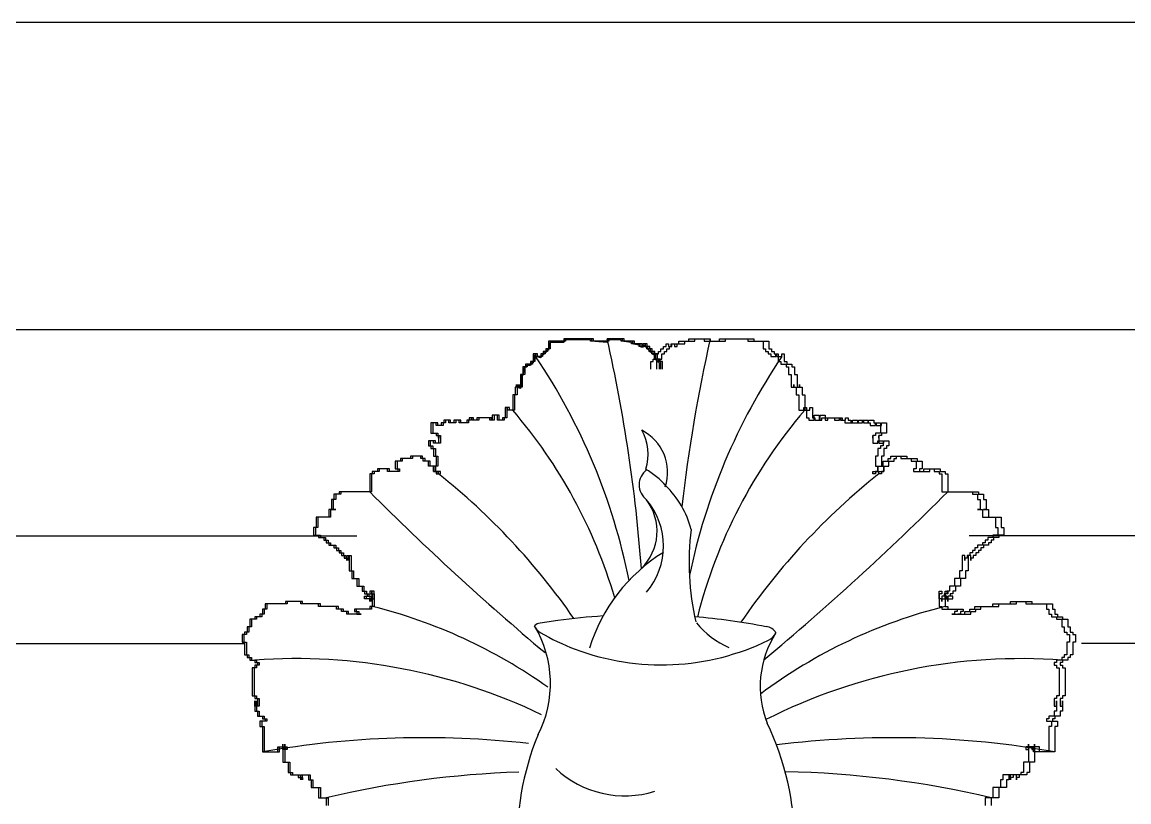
# Model space of a CAD drawing. Header units: millimetres. Extents: x -1550 to 1550, y 0 to 6000.
# Drawn here: x -906.5 to -547.4, y 5747.2 to 6000.2 of the extents above; entities that cross this region are included whole.
import ezdxf

# ---------------------------------------------------------------- set-up
doc = ezdxf.new("R2010")
doc.units = ezdxf.units.MM
doc.layers.add('L-07细线', color=8, linetype='Continuous')

msp = doc.modelspace()

# ---------------------------------------------------------------- wipeouts: each hides what was drawn before it
at = {"color": 250, "lineweight": -3}
msp.add_wipeout([(-1549.91, 0.24), (-1549.91, 565.12), (-1493.48, 565.13), (-1493.47, 615.39), (-1485.1, 615.39), (-1462.91, 615.39), (-1421.47, 636.15), (-1385.72, 673.92), (-1368.47, 735.39), (-1348.48, 735.39), (-1348.47, 1041), (-1383.27, 1041), (-1402.99, 1103.7), (-1422.48, 1125), (-1460.08, 1147.74), (-1486.12, 1174.92), (-1501.71, 1200.49), (-1516.24, 1250), (-1549.91, 1250), (-1549.91, 1300), (-1173.48, 1300), (-1194.21, 1310.64), (-1212.19, 1326.92), (-1225.31, 1347.5), (-1232.45, 1370.55), (-1233.74, 1385.78), (-1233.43, 1393.25), (-1228.5, 1416.24), (-1217.38, 1437.9), (-1201.79, 1455.11), (-1181.71, 1468.13), (-1159.06, 1475.46), (-1167.73, 1479.02), (-1171.5, 1487.96), (-1167.63, 1497.01), (-1159.06, 1500.46), (-1151.38, 1503.14), (-1145, 1510.16), (-1143.07, 1518.25), (-1145.06, 1526.47), (-1150.27, 1532.61), (-1167.56, 1539.89), (-1170.98, 1548.47), (-1167.63, 1556.99), (-1158.48, 1560.97), (-1162.48, 1564.04), (-1169.88, 1571.52), (-1176.6, 1581.78), (-1181.03, 1593.43), (-1182.35, 1615.33), (-1173.13, 1639.61), (-1162.38, 1651.54), (-1145.01, 1661.48), (-1135.68, 1664.01), (-1126.75, 1670.28), (-1126.75, 1670.28), (-1118.28, 1688.7), (-1118.28, 1701.97), (-1100, 1701.97), (-1100, 4899.77), (-1108.58, 4899.77), (-1115.54, 4904.26), (-1117.72, 4912.45), (-1133.6, 4916.82), (-1145.93, 4926.98), (-1150.07, 4935.78), (-1149.67, 4945.57), (-1145.07, 4953.71), (-1136.69, 4959.2), (-1128.62, 4959.69), (-1128.69, 4960.27), (-1134.87, 4961.38), (-1139.9, 4968.52), (-1146.65, 4996.45), (-1145.55, 5013.37), (-1143.24, 5022.78), (-1143.91, 5029), (-1141.32, 5050.81), (-1133.37, 5058.6), (-1133.37, 5141.98), (-1133.37, 5143.03), (-1136.16, 5142.64), (-1138.98, 5144.9), (-1144.53, 5157.28), (-1145.57, 5170.81), (-1145.04, 5188.25), (-1142.27, 5200.02), (-1132.56, 5210.7), (-1132.5, 5411.18), (-1157.93, 5391.91), (-1198.13, 5374.86), (-1214.73, 5371.44), (-1251.37, 5370.4), (-1281.91, 5383.41), (-1324.81, 5414.81), (-1351.85, 5447.97), (-1375.9, 5503.3), (-1380.54, 5528.54), (-1381.31, 5562.97), (-1373.53, 5605.08), (-1361.35, 5635.32), (-1330.2, 5679.61), (-1353.91, 5689.16), (-1363.17, 5707.29), (-1365.19, 5725.17), (-1360.49, 5744.33), (-1349.44, 5763.73), (-1326.29, 5780.09), (-1326.66, 5786.78), (-1331.74, 5790.27), (-1330.76, 5790.04), (-1330.68, 5790.3), (-1320.55, 5787.34), (-1315.53, 5782.65), (-1311.85, 5771.47), (-1314.84, 5761.12), (-1320.46, 5751.91), (-1325.46, 5744.81), (-1326.04, 5737.58), (-1320.85, 5729.84), (-1315.47, 5727.53), (-1305.06, 5725.27), (-1292.93, 5726.54), (-1275.86, 5731.25), (-1257.36, 5740.97), (-1242.22, 5749.9), (-1230.06, 5753.39), (-1237.72, 5766.82), (-1237.72, 5766.82), (-1250.42, 5778.2), (-1242.41, 5788.37), (-1234.4, 5798.53), (-1214.07, 5798.53), (-1214.07, 5833.49), (-1237.68, 5833.49), (-1237.7, 5847.04), (-1251.58, 5873.3), (-1285.65, 5900.19), (-1285.65, 6000.24), (-699.87, 6000.24), (-700.12, 6000.24), (-114.23, 6000.24), (-114.23, 5900.19), (-148.41, 5873.3), (-162.29, 5847.04), (-162.31, 5833.49), (-185.92, 5833.49), (-185.92, 5798.53), (-165.59, 5798.53), (-157.58, 5788.37), (-149.58, 5778.2), (-162.28, 5766.82), (-162.28, 5766.82), (-169.93, 5753.39), (-157.77, 5749.9), (-142.63, 5740.97), (-124.13, 5731.25), (-107.06, 5726.54), (-94.94, 5725.27), (-84.53, 5727.53), (-79.14, 5729.84), (-73.95, 5737.58), (-74.53, 5744.81), (-79.53, 5751.91), (-85.15, 5761.12), (-88.14, 5771.47), (-84.46, 5782.65), (-79.45, 5787.34), (-69.31, 5790.3), (-69.23, 5790.04), (-68.26, 5790.27), (-73.33, 5786.78), (-73.7, 5780.09), (-50.55, 5763.73), (-39.51, 5744.33), (-34.8, 5725.17), (-36.83, 5707.29), (-46.09, 5689.16), (-69.8, 5679.61), (-38.64, 5635.32), (-26.47, 5605.08), (-18.69, 5562.97), (-19.45, 5528.54), (-24.09, 5503.3), (-48.15, 5447.97), (-75.18, 5414.81), (-118.08, 5383.41), (-148.62, 5370.4), (-185.27, 5371.44), (-201.86, 5374.86), (-242.06, 5391.91), (-267.5, 5411.18), (-267.44, 5210.7), (-257.73, 5200.02), (-254.96, 5188.25), (-254.42, 5170.81), (-255.47, 5157.28), (-261.01, 5144.9), (-263.83, 5142.64), (-266.62, 5143.03), (-266.62, 5141.98), (-266.62, 5058.6), (-258.67, 5050.81), (-256.08, 5029), (-256.75, 5022.78), (-254.44, 5013.37), (-253.34, 4996.45), (-260.1, 4968.52), (-265.12, 4961.38), (-271.3, 4960.27), (-271.37, 4959.69), (-263.31, 4959.2), (-254.92, 4953.71), (-250.33, 4945.57), (-249.92, 4935.78), (-254.07, 4926.98), (-266.39, 4916.82), (-282.28, 4912.45), (-284.45, 4904.26), (-291.41, 4899.77), (-300, 4899.77), (-300, 1701.97), (-275.71, 1701.97), (-275.71, 1688.7), (-267.24, 1670.28), (-267.24, 1670.28), (-258.31, 1664.01), (-248.98, 1661.48), (-231.62, 1651.54), (-220.87, 1639.61), (-211.65, 1615.33), (-212.97, 1593.43), (-217.39, 1581.78), (-224.11, 1571.52), (-231.52, 1564.04), (-235.51, 1560.97), (-226.36, 1556.99), (-223.01, 1548.47), (-226.43, 1539.89), (-243.72, 1532.61), (-248.93, 1526.47), (-250.93, 1518.25), (-248.99, 1510.16), (-242.61, 1503.14), (-234.93, 1500.46), (-226.36, 1497.01), (-222.49, 1487.96), (-226.26, 1479.02), (-234.93, 1475.46), (-212.28, 1468.13), (-192.2, 1455.11), (-176.61, 1437.9), (-165.49, 1416.24), (-160.56, 1393.25), (-160.26, 1385.78), (-161.54, 1370.55), (-168.68, 1347.5), (-181.8, 1326.92), (-199.78, 1310.64), (-220.51, 1300), (0, 1300), (220.52, 1300), (199.79, 1310.64), (181.81, 1326.92), (168.69, 1347.5), (161.55, 1370.55), (160.26, 1385.78), (160.57, 1393.25), (165.5, 1416.24), (176.62, 1437.9), (192.21, 1455.11), (212.29, 1468.13), (234.94, 1475.46), (226.27, 1479.02), (222.5, 1487.96), (226.37, 1497.01), (234.94, 1500.46), (242.62, 1503.14), (249, 1510.16), (250.93, 1518.25), (248.94, 1526.47), (243.73, 1532.61), (226.44, 1539.89), (223.02, 1548.47), (226.37, 1556.99), (235.52, 1560.97), (231.52, 1564.04), (224.12, 1571.52), (217.4, 1581.78), (212.97, 1593.43), (211.65, 1615.33), (220.87, 1639.61), (231.62, 1651.54), (248.99, 1661.48), (258.32, 1664.01), (267.25, 1670.28), (267.25, 1670.28), (275.72, 1688.7), (275.72, 1701.97), (300, 1701.97), (300, 4899.77), (291.42, 4899.77), (284.46, 4904.26), (282.28, 4912.45), (266.4, 4916.82), (254.07, 4926.98), (249.93, 4935.78), (250.33, 4945.57), (254.93, 4953.71), (263.31, 4959.2), (271.38, 4959.69), (271.31, 4960.27), (265.13, 4961.38), (260.1, 4968.52), (253.35, 4996.45), (254.45, 5013.37), (256.76, 5022.78), (256.09, 5029), (258.68, 5050.81), (266.63, 5058.6), (266.63, 5141.98), (266.63, 5143.03), (263.84, 5142.64), (261.02, 5144.9), (255.47, 5157.28), (254.43, 5170.81), (254.96, 5188.25), (257.73, 5200.02), (267.44, 5210.7), (267.5, 5411.18), (242.07, 5391.91), (201.87, 5374.86), (185.27, 5371.44), (148.63, 5370.4), (118.09, 5383.41), (75.19, 5414.81), (48.15, 5447.97), (24.1, 5503.3), (19.46, 5528.54), (18.69, 5562.97), (26.47, 5605.08), (38.65, 5635.32), (69.8, 5679.61), (46.09, 5689.16), (36.83, 5707.29), (34.81, 5725.17), (39.51, 5744.33), (50.56, 5763.73), (73.71, 5780.09), (73.34, 5786.78), (68.26, 5790.27), (69.24, 5790.04), (69.32, 5790.3), (79.45, 5787.34), (84.47, 5782.65), (88.15, 5771.47), (85.16, 5761.12), (79.54, 5751.91), (74.54, 5744.81), (73.96, 5737.58), (79.15, 5729.84), (84.53, 5727.53), (94.94, 5725.27), (107.07, 5726.54), (124.14, 5731.25), (142.64, 5740.97), (157.78, 5749.9), (169.94, 5753.39), (162.28, 5766.82), (162.28, 5766.82), (149.58, 5778.2), (157.59, 5788.37), (165.6, 5798.53), (185.93, 5798.53), (185.93, 5833.49), (162.32, 5833.49), (162.3, 5847.04), (148.42, 5873.3), (114.35, 5900.19), (114.35, 6000.24), (700.13, 6000.24), (699.88, 6000.24), (1285.77, 6000.24), (1285.77, 5900.19), (1251.59, 5873.3), (1237.71, 5847.04), (1237.69, 5833.49), (1214.08, 5833.49), (1214.08, 5798.53), (1234.41, 5798.53), (1242.42, 5788.37), (1250.42, 5778.2), (1237.72, 5766.82), (1237.72, 5766.82), (1230.07, 5753.39), (1242.23, 5749.9), (1257.37, 5740.97), (1275.87, 5731.25), (1292.94, 5726.54), (1305.06, 5725.27), (1315.47, 5727.53), (1320.86, 5729.84), (1326.05, 5737.58), (1325.47, 5744.81), (1320.47, 5751.91), (1314.85, 5761.12), (1311.86, 5771.47), (1315.54, 5782.65), (1320.55, 5787.34), (1330.69, 5790.3), (1330.77, 5790.04), (1331.74, 5790.27), (1326.67, 5786.78), (1326.3, 5780.09), (1349.45, 5763.73), (1360.49, 5744.33), (1365.2, 5725.17), (1363.17, 5707.29), (1353.91, 5689.16), (1330.2, 5679.61), (1361.36, 5635.32), (1373.53, 5605.08), (1381.31, 5562.97), (1380.55, 5528.54), (1375.91, 5503.3), (1351.85, 5447.97), (1324.82, 5414.81), (1281.92, 5383.41), (1251.38, 5370.4), (1214.73, 5371.44), (1198.14, 5374.86), (1157.94, 5391.91), (1132.5, 5411.18), (1132.56, 5210.7), (1142.27, 5200.02), (1145.04, 5188.25), (1145.58, 5170.81), (1144.53, 5157.28), (1138.99, 5144.9), (1136.17, 5142.64), (1133.38, 5143.03), (1133.38, 5141.98), (1133.38, 5058.6), (1141.33, 5050.81), (1143.92, 5029), (1143.25, 5022.78), (1145.56, 5013.37), (1146.66, 4996.45), (1139.9, 4968.52), (1134.88, 4961.38), (1128.7, 4960.27), (1128.63, 4959.69), (1136.69, 4959.2), (1145.08, 4953.71), (1149.67, 4945.57), (1150.08, 4935.78), (1145.93, 4926.98), (1133.61, 4916.82), (1117.72, 4912.45), (1115.55, 4904.26), (1108.59, 4899.77), (1100, 4899.77), (1100, 1701.97), (1118.29, 1701.97), (1118.29, 1688.7), (1126.76, 1670.28), (1126.76, 1670.28), (1135.69, 1664.01), (1145.02, 1661.48), (1162.38, 1651.54), (1173.13, 1639.61), (1182.35, 1615.33), (1181.03, 1593.43), (1176.61, 1581.78), (1169.89, 1571.52), (1162.48, 1564.04), (1158.49, 1560.97), (1167.64, 1556.99), (1170.99, 1548.47), (1167.57, 1539.89), (1150.28, 1532.61), (1145.07, 1526.47), (1143.07, 1518.25), (1145.01, 1510.16), (1151.39, 1503.14), (1159.07, 1500.46), (1167.64, 1497.01), (1171.51, 1487.96), (1167.74, 1479.02), (1159.07, 1475.46), (1181.72, 1468.13), (1201.8, 1455.11), (1217.39, 1437.9), (1228.51, 1416.24), (1233.44, 1393.25), (1233.74, 1385.78), (1232.46, 1370.55), (1225.32, 1347.5), (1212.2, 1326.92), (1194.22, 1310.64), (1173.49, 1300), (1549.91, 1300), (1549.91, 1250), (1516.24, 1250), (1501.71, 1200.49), (1486.12, 1174.92), (1460.08, 1147.74), (1422.49, 1125), (1402.99, 1103.7), (1383.28, 1041), (1348.48, 1041), (1348.48, 735.39), (1368.48, 735.39), (1385.73, 673.92), (1421.47, 636.15), (1462.91, 615.39), (1485.11, 615.39), (1493.48, 615.39), (1493.49, 565.13), (1549.91, 565.12), (1550.09, 0.24)], dxfattribs=at)

# ---------------------------------------------------------------- next in the draw order: linework, layer by layer
msp.add_lwpolyline([(-1253.53, 5740.97, 0.278816), (-1231.65, 5778.2), (-1231.65, 5798.53), (-1211.32, 5798.53), (-1211.32, 5833.53), (-1231.65, 5833.5, 0.256033), (-1285.65, 5900.19), (-1285.65, 6000.24), (-114.23, 6000.24), (-114.23, 5900.19, 0.252271), (-165.41, 5833.5), (-185.74, 5833.53), (-185.74, 5798.53), (-165.41, 5798.53), (-149.39, 5778.2, 0.170797), (-170.3, 5751.88, 0.170797)], format="xyb")
at = {"layer": 'L-07细线'}
for p, q in [((-1284.89, 5900.48), (-113.46, 5900.48)), ((-1211.32, 5833.5), (-797.87, 5833.5)), ((-185.74, 5833.53), (-599.19, 5833.5)), ((-1231.65, 5798.53), (-834.32, 5798.53)), ((-185.74, 5798.53), (-562.74, 5798.53))]:
    msp.add_line(p, q, dxfattribs=at)
for points in [[(-699.28, 5887.56), (-699.28, 5890.04), (-700.11, 5890.04), (-700.11, 5890.87), (-700.93, 5890.87), (-700.93, 5892.53), (-701.76, 5892.53), (-701.76, 5893.35), (-702.59, 5893.35), (-702.59, 5894.18), (-703.42, 5894.18), (-703.42, 5895.01), (-704.25, 5895.01), (-704.25, 5895.84), (-705.08, 5895.84), (-705.08, 5895.01), (-705.91, 5895.01), (-705.91, 5895.84), (-708.39, 5895.84), (-708.39, 5896.67), (-711.71, 5896.67), (-711.71, 5897.49), (-716.68, 5897.49), (-716.68, 5896.67), (-721.65, 5896.67), (-721.65, 5897.49), (-730.76, 5897.49), (-730.76, 5896.67), (-735.73, 5896.67), (-735.73, 5894.18), (-736.56, 5894.18), (-736.56, 5893.35), (-737.39, 5893.35), (-737.39, 5892.53), (-738.22, 5892.53), (-738.22, 5891.7), (-739.87, 5891.7), (-739.87, 5892.53), (-740.7, 5892.53), (-740.7, 5890.04), (-741.53, 5890.04), (-741.53, 5889.21), (-743.19, 5889.21), (-743.19, 5888.39), (-744.02, 5888.39), (-744.02, 5885.9), (-744.84, 5885.9), (-744.84, 5881.76), (-745.67, 5881.76), (-745.67, 5882.59), (-745.67, 5881.76), (-746.5, 5881.76), (-746.5, 5879.28), (-747.33, 5879.28), (-747.33, 5874.31), (-748.99, 5874.31), (-748.99, 5875.14), (-749.82, 5875.14), (-749.82, 5871.83), (-750.64, 5871.83), (-750.64, 5871), (-752.3, 5871), (-752.3, 5872.66), (-753.96, 5872.66), (-753.96, 5871), (-754.79, 5871), (-754.79, 5871.83), (-758.93, 5871.83), (-758.93, 5871), (-760.59, 5871), (-760.59, 5871.83), (-761.41, 5871.83), (-761.41, 5871), (-762.24, 5871), (-762.24, 5870.17), (-764.73, 5870.17), (-764.73, 5871), (-766.39, 5871), (-766.39, 5870.17), (-768.04, 5870.17), (-768.04, 5871), (-769.7, 5871), (-769.7, 5870.17), (-770.53, 5870.17), (-770.53, 5869.34), (-772.19, 5869.34), (-772.19, 5870.17), (-773.84, 5870.17), (-773.84, 5866.86), (-772.19, 5866.86), (-772.19, 5866.03), (-771.36, 5866.03), (-771.36, 5865.2), (-771.36, 5866.03), (-771.36, 5863.55), (-773.01, 5863.55), (-773.01, 5864.38), (-774.67, 5864.38), (-774.67, 5862.72), (-773.84, 5862.72), (-773.84, 5861.89), (-773.01, 5861.89), (-773.01, 5859.41), (-772.19, 5859.41), (-772.19, 5856.1), (-773.01, 5856.1), (-773.01, 5854.44), (-772.19, 5854.44), (-772.19, 5853.61), (-771.36, 5853.61), (-771.36, 5854.44), (-773.01, 5854.44), (-773.01, 5856.1), (-774.67, 5856.1), (-774.67, 5857.75), (-776.33, 5857.75), (-776.33, 5858.58), (-777.16, 5858.58), (-777.16, 5859.41), (-780.47, 5859.41), (-780.47, 5858.58), (-783.78, 5858.58), (-783.78, 5857.75), (-785.44, 5857.75), (-785.44, 5855.27), (-784.61, 5855.27), (-784.61, 5854.44), (-787.93, 5854.44), (-787.93, 5855.27), (-791.24, 5855.27), (-791.24, 5854.44), (-792.9, 5854.44), (-792.9, 5853.61), (-793.73, 5853.61), (-793.73, 5847.82), (-803.67, 5847.82), (-803.67, 5846.99), (-805.33, 5846.99), (-805.33, 5845.33), (-806.15, 5845.33), (-806.15, 5842.02), (-805.33, 5842.02), (-806.98, 5842.02), (-806.98, 5839.54), (-811.12, 5839.54), (-811.12, 5836.23), (-811.95, 5836.23), (-811.95, 5833.74), (-810.3, 5833.74), (-810.3, 5832.92), (-808.64, 5832.92), (-808.64, 5832.09), (-807.81, 5832.09), (-807.81, 5831.26), (-806.98, 5831.26), (-806.98, 5830.43), (-805.33, 5830.43), (-805.33, 5829.6), (-804.5, 5829.6), (-804.5, 5828.78), (-803.67, 5828.78), (-803.67, 5827.95), (-802.84, 5827.95), (-802.84, 5827.12), (-802.01, 5827.12), (-802.01, 5826.29), (-801.18, 5826.29), (-801.18, 5825.46), (-801.18, 5827.12), (-800.35, 5827.12), (-800.35, 5822.15), (-799.53, 5822.15), (-799.53, 5819.67), (-797.87, 5819.67), (-797.87, 5817.18), (-796.21, 5817.18), (-796.21, 5815.53), (-795.38, 5815.53), (-795.38, 5814.7), (-794.55, 5814.7), (-794.55, 5813.87), (-793.73, 5813.87), (-793.73, 5813.04), (-795.38, 5813.04), (-795.38, 5813.87), (-793.73, 5813.87), (-793.73, 5812.22), (-793.73, 5813.04), (-792.9, 5813.04), (-792.9, 5815.53), (-793.73, 5815.53), (-793.73, 5814.7), (-792.9, 5814.7), (-792.9, 5810.56), (-793.73, 5810.56), (-793.73, 5809.73), (-798.7, 5809.73), (-798.7, 5808.91), (-797.87, 5808.91), (-797.87, 5808.08), (-797.04, 5808.08), (-801.18, 5808.08), (-801.18, 5808.91), (-802.84, 5808.91), (-802.84, 5809.73), (-804.5, 5809.73), (-804.5, 5810.56), (-806.98, 5810.56), (-810.3, 5810.56), (-810.3, 5811.39), (-816.1, 5811.39), (-816.1, 5812.22), (-821.07, 5812.22), (-821.07, 5811.39), (-827.69, 5811.39), (-827.69, 5809.73), (-828.52, 5809.73), (-828.52, 5808.08), (-829.35, 5808.08), (-829.35, 5807.25), (-831.01, 5807.25), (-831.01, 5806.42), (-832.67, 5806.42), (-832.67, 5803.94), (-833.49, 5803.94), (-833.49, 5802.28), (-834.32, 5802.28), (-834.32, 5801.45), (-835.15, 5801.45), (-835.15, 5798.97), (-834.32, 5798.97), (-834.32, 5794.83), (-833.49, 5794.83), (-833.49, 5794), (-832.67, 5794), (-832.67, 5793.17), (-831.01, 5793.17), (-831.01, 5792.35), (-830.18, 5792.35), (-830.18, 5791.52), (-831.01, 5791.52), (-831.01, 5790.69), (-831.84, 5790.69), (-831.84, 5781.58), (-831.01, 5781.58), (-831.01, 5780.76), (-830.18, 5780.76), (-830.18, 5778.27), (-831.01, 5778.27), (-831.01, 5779.93), (-831.01, 5776.62), (-830.18, 5776.62), (-830.18, 5774.96), (-828.52, 5774.96), (-828.52, 5774.13), (-827.69, 5774.13), (-827.69, 5773.3), (-829.35, 5773.3), (-829.35, 5771.65), (-828.52, 5771.65), (-828.52, 5763.37), (-823.55, 5763.37), (-823.55, 5765.02), (-821.07, 5765.02), (-821.07, 5764.2), (-821.9, 5764.2), (-821.9, 5765.85), (-821.9, 5760.06), (-820.24, 5760.06), (-820.24, 5756.74), (-819.41, 5756.74), (-819.41, 5755.92), (-816.92, 5755.92), (-816.92, 5755.09), (-816.1, 5755.09), (-816.1, 5754.26), (-816.1, 5755.92), (-813.61, 5755.92), (-813.61, 5754.26), (-812.78, 5754.26), (-812.78, 5751.78), (-810.3, 5751.78), (-810.3, 5748.47), (-807.81, 5748.47), (-807.81, 5745.98)], [(-698.69, 5887.56), (-698.69, 5890.04), (-699.52, 5890.04), (-699.52, 5890.87), (-700.35, 5890.87), (-700.35, 5892.53), (-701.18, 5892.53), (-701.18, 5893.35), (-702.01, 5893.35), (-702.01, 5894.18), (-702.84, 5894.18), (-702.84, 5895.01), (-703.67, 5895.01), (-703.67, 5895.84), (-704.49, 5895.84), (-704.49, 5895.01), (-705.32, 5895.01), (-705.32, 5895.84), (-707.81, 5895.84), (-707.81, 5896.67), (-711.12, 5896.67), (-711.12, 5897.49), (-716.09, 5897.49), (-716.09, 5896.67), (-721.06, 5896.67), (-721.06, 5897.49), (-730.18, 5897.49), (-730.18, 5896.67), (-735.15, 5896.67), (-735.15, 5894.18), (-735.98, 5894.18), (-735.98, 5893.35), (-736.81, 5893.35), (-736.81, 5892.53), (-737.63, 5892.53), (-737.63, 5891.7), (-739.29, 5891.7), (-739.29, 5892.53), (-740.12, 5892.53), (-740.12, 5890.04), (-740.95, 5890.04), (-740.95, 5889.21), (-742.6, 5889.21), (-742.6, 5888.39), (-743.43, 5888.39), (-743.43, 5885.9), (-744.26, 5885.9), (-744.26, 5881.76), (-745.09, 5881.76), (-745.09, 5882.59), (-745.09, 5881.76), (-745.92, 5881.76), (-745.92, 5879.28), (-746.75, 5879.28), (-746.75, 5874.31), (-748.4, 5874.31), (-748.4, 5875.14), (-749.23, 5875.14), (-749.23, 5871.83), (-750.06, 5871.83), (-750.06, 5871), (-751.72, 5871), (-751.72, 5872.66), (-753.37, 5872.66), (-753.37, 5871), (-754.2, 5871), (-754.2, 5871.83), (-758.35, 5871.83), (-758.35, 5871), (-760, 5871), (-760, 5871.83), (-760.83, 5871.83), (-760.83, 5871), (-761.66, 5871), (-761.66, 5870.17), (-764.15, 5870.17), (-764.15, 5871), (-765.8, 5871), (-765.8, 5870.17), (-767.46, 5870.17), (-767.46, 5871), (-769.12, 5871), (-769.12, 5870.17), (-769.94, 5870.17), (-769.94, 5869.34), (-771.6, 5869.34), (-771.6, 5870.17), (-773.26, 5870.17), (-773.26, 5866.86), (-771.6, 5866.86), (-771.6, 5866.03), (-770.77, 5866.03), (-770.77, 5865.2), (-770.77, 5866.03), (-770.77, 5863.55), (-772.43, 5863.55), (-772.43, 5864.38), (-774.09, 5864.38), (-774.09, 5862.72), (-773.26, 5862.72), (-773.26, 5861.89), (-772.43, 5861.89), (-772.43, 5859.41), (-771.6, 5859.41), (-771.6, 5856.1), (-772.43, 5856.1), (-772.43, 5854.44), (-771.6, 5854.44), (-771.6, 5853.61), (-770.77, 5853.61), (-770.77, 5854.44), (-772.43, 5854.44), (-772.43, 5856.1), (-774.09, 5856.1), (-774.09, 5857.75), (-775.74, 5857.75), (-775.74, 5858.58), (-776.57, 5858.58), (-776.57, 5859.41), (-779.89, 5859.41), (-779.89, 5858.58), (-783.2, 5858.58), (-783.2, 5857.75), (-784.86, 5857.75), (-784.86, 5855.27), (-784.03, 5855.27), (-784.03, 5854.44), (-787.34, 5854.44), (-787.34, 5855.27), (-790.66, 5855.27), (-790.66, 5854.44), (-792.31, 5854.44), (-792.31, 5853.61), (-793.14, 5853.61), (-793.14, 5847.82), (-803.08, 5847.82), (-803.08, 5846.99), (-804.74, 5846.99), (-804.74, 5845.33), (-805.57, 5845.33), (-805.57, 5842.02), (-804.74, 5842.02), (-806.4, 5842.02), (-806.4, 5839.54), (-810.54, 5839.54), (-810.54, 5836.23), (-811.37, 5836.23), (-811.37, 5833.74), (-809.71, 5833.74), (-809.71, 5832.92), (-808.06, 5832.92), (-808.06, 5832.09), (-807.23, 5832.09), (-807.23, 5831.26), (-806.4, 5831.26), (-806.4, 5830.43), (-804.74, 5830.43), (-804.74, 5829.6), (-803.91, 5829.6), (-803.91, 5828.78), (-803.08, 5828.78), (-803.08, 5827.95), (-802.26, 5827.95), (-802.26, 5827.12), (-801.43, 5827.12), (-801.43, 5826.29), (-800.6, 5826.29), (-800.6, 5825.46), (-800.6, 5827.12), (-799.77, 5827.12), (-799.77, 5822.15), (-798.94, 5822.15), (-798.94, 5819.67), (-797.29, 5819.67), (-797.29, 5817.18), (-795.63, 5817.18), (-795.63, 5815.53), (-794.8, 5815.53), (-794.8, 5814.7), (-793.97, 5814.7), (-793.97, 5813.87), (-793.14, 5813.87), (-793.14, 5813.04), (-794.8, 5813.04), (-794.8, 5813.87), (-793.14, 5813.87), (-793.14, 5812.22), (-793.14, 5813.04), (-792.31, 5813.04), (-792.31, 5815.53), (-793.14, 5815.53), (-793.14, 5814.7), (-792.31, 5814.7), (-792.31, 5810.56), (-793.14, 5810.56), (-793.14, 5809.73), (-798.11, 5809.73), (-798.11, 5808.91), (-797.29, 5808.91), (-797.29, 5808.08), (-796.46, 5808.08), (-800.6, 5808.08), (-800.6, 5808.91), (-802.26, 5808.91), (-802.26, 5809.73), (-803.91, 5809.73), (-803.91, 5810.56), (-806.4, 5810.56), (-809.71, 5810.56), (-809.71, 5811.39), (-815.51, 5811.39), (-815.51, 5812.22), (-820.48, 5812.22), (-820.48, 5811.39), (-827.11, 5811.39), (-827.11, 5809.73), (-827.94, 5809.73), (-827.94, 5808.08), (-828.77, 5808.08), (-828.77, 5807.25), (-830.43, 5807.25), (-830.43, 5806.42), (-832.08, 5806.42), (-832.08, 5803.94), (-832.91, 5803.94), (-832.91, 5802.28), (-833.74, 5802.28), (-833.74, 5801.45), (-834.57, 5801.45), (-834.57, 5798.97), (-833.74, 5798.97), (-833.74, 5794.83), (-832.91, 5794.83), (-832.91, 5794), (-832.08, 5794), (-832.08, 5793.17), (-830.43, 5793.17), (-830.43, 5792.35), (-829.6, 5792.35), (-829.6, 5791.52), (-830.43, 5791.52), (-830.43, 5790.69), (-831.25, 5790.69), (-831.25, 5781.58), (-830.43, 5781.58), (-830.43, 5780.76), (-829.6, 5780.76), (-829.6, 5778.27), (-830.43, 5778.27), (-830.43, 5779.93), (-830.43, 5776.62), (-829.6, 5776.62), (-829.6, 5774.96), (-827.94, 5774.96), (-827.94, 5774.13), (-827.11, 5774.13), (-827.11, 5773.3), (-828.77, 5773.3), (-828.77, 5771.65), (-827.94, 5771.65), (-827.94, 5763.37), (-822.97, 5763.37), (-822.97, 5765.02), (-820.48, 5765.02), (-820.48, 5764.2), (-821.31, 5764.2), (-821.31, 5765.85), (-821.31, 5760.06), (-819.65, 5760.06), (-819.65, 5756.74), (-818.83, 5756.74), (-818.83, 5755.92), (-816.34, 5755.92), (-816.34, 5755.09), (-815.51, 5755.09), (-815.51, 5754.26), (-815.51, 5755.92), (-813.03, 5755.92), (-813.03, 5754.26), (-812.2, 5754.26), (-812.2, 5751.78), (-809.71, 5751.78), (-809.71, 5748.47), (-807.23, 5748.47), (-807.23, 5745.98)], [(-702.54, 5887.56), (-702.54, 5890.04), (-701.71, 5890.04), (-701.71, 5890.87), (-700.88, 5890.87), (-700.88, 5892.53), (-700.06, 5892.53), (-700.06, 5893.35), (-699.23, 5893.35), (-699.23, 5894.18), (-698.4, 5894.18), (-698.4, 5895.01), (-697.57, 5895.01), (-697.57, 5895.84), (-696.74, 5895.84), (-696.74, 5895.01), (-695.91, 5895.01), (-695.91, 5895.84), (-693.43, 5895.84), (-693.43, 5896.67), (-690.11, 5896.67), (-690.11, 5897.49), (-685.14, 5897.49), (-685.14, 5896.67), (-680.17, 5896.67), (-680.17, 5897.49), (-671.06, 5897.49), (-671.06, 5896.67), (-666.09, 5896.67), (-666.09, 5894.18), (-665.26, 5894.18), (-665.26, 5893.35), (-664.43, 5893.35), (-664.43, 5892.53), (-663.6, 5892.53), (-663.6, 5891.7), (-661.94, 5891.7), (-661.94, 5892.53), (-661.12, 5892.53), (-661.12, 5890.04), (-660.29, 5890.04), (-660.29, 5889.21), (-658.63, 5889.21), (-658.63, 5888.39), (-657.8, 5888.39), (-657.8, 5885.9), (-656.97, 5885.9), (-656.97, 5881.76), (-656.14, 5881.76), (-656.14, 5882.59), (-656.14, 5881.76), (-655.32, 5881.76), (-655.32, 5879.28), (-654.49, 5879.28), (-654.49, 5874.31), (-652.83, 5874.31), (-652.83, 5875.14), (-652, 5875.14), (-652, 5871.83), (-651.17, 5871.83), (-651.17, 5871), (-649.52, 5871), (-649.52, 5872.66), (-647.86, 5872.66), (-647.86, 5871), (-647.03, 5871), (-647.03, 5871.83), (-642.89, 5871.83), (-642.89, 5871), (-641.23, 5871), (-641.23, 5871.83), (-640.4, 5871.83), (-640.4, 5871), (-639.58, 5871), (-639.58, 5870.17), (-637.09, 5870.17), (-637.09, 5871), (-635.43, 5871), (-635.43, 5870.17), (-633.78, 5870.17), (-633.78, 5871), (-632.12, 5871), (-632.12, 5870.17), (-631.29, 5870.17), (-631.29, 5869.34), (-629.63, 5869.34), (-629.63, 5870.17), (-627.98, 5870.17), (-627.98, 5866.86), (-629.63, 5866.86), (-629.63, 5866.03), (-630.46, 5866.03), (-630.46, 5865.2), (-630.46, 5866.03), (-630.46, 5863.55), (-628.8, 5863.55), (-628.8, 5864.38), (-627.15, 5864.38), (-627.15, 5862.72), (-627.98, 5862.72), (-627.98, 5861.89), (-628.8, 5861.89), (-628.8, 5859.41), (-629.63, 5859.41), (-629.63, 5856.1), (-628.8, 5856.1), (-628.8, 5854.44), (-629.63, 5854.44), (-629.63, 5853.61), (-630.46, 5853.61), (-630.46, 5854.44), (-628.8, 5854.44), (-628.8, 5856.1), (-627.15, 5856.1), (-627.15, 5857.75), (-625.49, 5857.75), (-625.49, 5858.58), (-624.66, 5858.58), (-624.66, 5859.41), (-621.35, 5859.41), (-621.35, 5858.58), (-618.03, 5858.58), (-618.03, 5857.75), (-616.38, 5857.75), (-616.38, 5855.27), (-617.21, 5855.27), (-617.21, 5854.44), (-613.89, 5854.44), (-613.89, 5855.27), (-610.58, 5855.27), (-610.58, 5854.44), (-608.92, 5854.44), (-608.92, 5853.61), (-608.09, 5853.61), (-608.09, 5847.82), (-598.15, 5847.82), (-598.15, 5846.99), (-596.49, 5846.99), (-596.49, 5845.33), (-595.66, 5845.33), (-595.66, 5842.02), (-596.49, 5842.02), (-594.84, 5842.02), (-594.84, 5839.54), (-590.69, 5839.54), (-590.69, 5836.23), (-589.87, 5836.23), (-589.87, 5833.74), (-591.52, 5833.74), (-591.52, 5832.92), (-593.18, 5832.92), (-593.18, 5832.09), (-594.01, 5832.09), (-594.01, 5831.26), (-594.84, 5831.26), (-594.84, 5830.43), (-596.49, 5830.43), (-596.49, 5829.6), (-597.32, 5829.6), (-597.32, 5828.78), (-598.15, 5828.78), (-598.15, 5827.95), (-598.98, 5827.95), (-598.98, 5827.12), (-599.81, 5827.12), (-599.81, 5826.29), (-600.64, 5826.29), (-600.64, 5825.46), (-600.64, 5827.12), (-601.46, 5827.12), (-601.46, 5822.15), (-602.29, 5822.15), (-602.29, 5819.67), (-603.95, 5819.67), (-603.95, 5817.18), (-605.61, 5817.18), (-605.61, 5815.53), (-606.44, 5815.53), (-606.44, 5814.7), (-607.26, 5814.7), (-607.26, 5813.87), (-608.09, 5813.87), (-608.09, 5813.04), (-606.44, 5813.04), (-606.44, 5813.87), (-608.09, 5813.87), (-608.09, 5812.22), (-608.09, 5813.04), (-608.92, 5813.04), (-608.92, 5815.53), (-608.09, 5815.53), (-608.09, 5814.7), (-608.92, 5814.7), (-608.92, 5810.56), (-608.09, 5810.56), (-608.09, 5809.73), (-603.12, 5809.73), (-603.12, 5808.91), (-603.95, 5808.91), (-603.95, 5808.08), (-604.78, 5808.08), (-600.64, 5808.08), (-600.64, 5808.91), (-598.98, 5808.91), (-598.98, 5809.73), (-597.32, 5809.73), (-597.32, 5810.56), (-594.84, 5810.56), (-591.52, 5810.56), (-591.52, 5811.39), (-585.72, 5811.39), (-585.72, 5812.22), (-580.75, 5812.22), (-580.75, 5811.39), (-574.12, 5811.39), (-574.12, 5809.73), (-573.3, 5809.73), (-573.3, 5808.08), (-572.47, 5808.08), (-572.47, 5807.25), (-570.81, 5807.25), (-570.81, 5806.42), (-569.15, 5806.42), (-569.15, 5803.94), (-568.32, 5803.94), (-568.32, 5802.28), (-567.5, 5802.28), (-567.5, 5801.45), (-566.67, 5801.45), (-566.67, 5798.97), (-567.5, 5798.97), (-567.5, 5794.83), (-568.32, 5794.83), (-568.32, 5794), (-569.15, 5794), (-569.15, 5793.17), (-570.81, 5793.17), (-570.81, 5792.35), (-571.64, 5792.35), (-571.64, 5791.52), (-570.81, 5791.52), (-570.81, 5790.69), (-569.98, 5790.69), (-569.98, 5781.58), (-570.81, 5781.58), (-570.81, 5780.76), (-571.64, 5780.76), (-571.64, 5778.27), (-570.81, 5778.27), (-570.81, 5779.93), (-570.81, 5776.62), (-571.64, 5776.62), (-571.64, 5774.96), (-573.3, 5774.96), (-573.3, 5774.13), (-574.12, 5774.13), (-574.12, 5773.3), (-572.47, 5773.3), (-572.47, 5771.65), (-573.3, 5771.65), (-573.3, 5763.37), (-578.27, 5763.37), (-578.27, 5765.02), (-580.75, 5765.02), (-580.75, 5764.2), (-579.92, 5764.2), (-579.92, 5765.85), (-579.92, 5760.06), (-581.58, 5760.06), (-581.58, 5756.74), (-582.41, 5756.74), (-582.41, 5755.92), (-584.89, 5755.92), (-584.89, 5755.09), (-585.72, 5755.09), (-585.72, 5754.26), (-585.72, 5755.92), (-588.21, 5755.92), (-588.21, 5754.26), (-589.04, 5754.26), (-589.04, 5751.78), (-591.52, 5751.78), (-591.52, 5748.47), (-594.01, 5748.47), (-594.01, 5745.98)], [(-700.6, 5887.56), (-700.6, 5890.04), (-699.77, 5890.04), (-699.77, 5890.87), (-698.94, 5890.87), (-698.94, 5892.53), (-698.11, 5892.53), (-698.11, 5893.35), (-697.29, 5893.35), (-697.29, 5894.18), (-696.46, 5894.18), (-696.46, 5895.01), (-695.63, 5895.01), (-695.63, 5895.84), (-694.8, 5895.84), (-694.8, 5895.01), (-693.97, 5895.01), (-693.97, 5895.84), (-691.49, 5895.84), (-691.49, 5896.67), (-688.17, 5896.67), (-688.17, 5897.49), (-683.2, 5897.49), (-683.2, 5896.67), (-678.23, 5896.67), (-678.23, 5897.49), (-669.12, 5897.49), (-669.12, 5896.67), (-664.15, 5896.67), (-664.15, 5894.18), (-663.32, 5894.18), (-663.32, 5893.35), (-662.49, 5893.35), (-662.49, 5892.53), (-661.66, 5892.53), (-661.66, 5891.7), (-660, 5891.7), (-660, 5892.53), (-659.18, 5892.53), (-659.18, 5890.04), (-658.35, 5890.04), (-658.35, 5889.21), (-656.69, 5889.21), (-656.69, 5888.39), (-655.86, 5888.39), (-655.86, 5885.9), (-655.03, 5885.9), (-655.03, 5881.76), (-654.2, 5881.76), (-654.2, 5882.59), (-654.2, 5881.76), (-653.38, 5881.76), (-653.38, 5879.28), (-652.55, 5879.28), (-652.55, 5874.31), (-650.89, 5874.31), (-650.89, 5875.14), (-650.06, 5875.14), (-650.06, 5871.83), (-649.23, 5871.83), (-649.23, 5871), (-647.58, 5871), (-647.58, 5872.66), (-645.92, 5872.66), (-645.92, 5871), (-645.09, 5871), (-645.09, 5871.83), (-640.95, 5871.83), (-640.95, 5871), (-639.29, 5871), (-639.29, 5871.83), (-638.46, 5871.83), (-638.46, 5871), (-637.63, 5871), (-637.63, 5870.17), (-635.15, 5870.17), (-635.15, 5871), (-633.49, 5871), (-633.49, 5870.17), (-631.83, 5870.17), (-631.83, 5871), (-630.18, 5871), (-630.18, 5870.17), (-629.35, 5870.17), (-629.35, 5869.34), (-627.69, 5869.34), (-627.69, 5870.17), (-626.04, 5870.17), (-626.04, 5866.86), (-627.69, 5866.86), (-627.69, 5866.03), (-628.52, 5866.03), (-628.52, 5865.2), (-628.52, 5866.03), (-628.52, 5863.55), (-626.86, 5863.55), (-626.86, 5864.38), (-625.21, 5864.38), (-625.21, 5862.72), (-626.04, 5862.72), (-626.04, 5861.89), (-626.86, 5861.89), (-626.86, 5859.41), (-627.69, 5859.41), (-627.69, 5856.1), (-626.86, 5856.1), (-626.86, 5854.44), (-627.69, 5854.44), (-627.69, 5853.61), (-628.52, 5853.61), (-628.52, 5854.44), (-626.86, 5854.44), (-626.86, 5856.1), (-625.21, 5856.1), (-625.21, 5857.75), (-623.55, 5857.75), (-623.55, 5858.58), (-622.72, 5858.58), (-622.72, 5859.41), (-619.41, 5859.41), (-619.41, 5858.58), (-616.09, 5858.58), (-616.09, 5857.75), (-614.44, 5857.75), (-614.44, 5855.27), (-615.27, 5855.27), (-615.27, 5854.44), (-611.95, 5854.44), (-611.95, 5855.27), (-608.64, 5855.27), (-608.64, 5854.44), (-606.98, 5854.44), (-606.98, 5853.61), (-606.15, 5853.61), (-606.15, 5847.82), (-596.21, 5847.82), (-596.21, 5846.99), (-594.55, 5846.99), (-594.55, 5845.33), (-593.72, 5845.33), (-593.72, 5842.02), (-594.55, 5842.02), (-592.9, 5842.02), (-592.9, 5839.54), (-588.75, 5839.54), (-588.75, 5836.23), (-587.92, 5836.23), (-587.92, 5833.74), (-589.58, 5833.74), (-589.58, 5832.92), (-591.24, 5832.92), (-591.24, 5832.09), (-592.07, 5832.09), (-592.07, 5831.26), (-592.9, 5831.26), (-592.9, 5830.43), (-594.55, 5830.43), (-594.55, 5829.6), (-595.38, 5829.6), (-595.38, 5828.78), (-596.21, 5828.78), (-596.21, 5827.95), (-597.04, 5827.95), (-597.04, 5827.12), (-597.87, 5827.12), (-597.87, 5826.29), (-598.7, 5826.29), (-598.7, 5825.46), (-598.7, 5827.12), (-599.52, 5827.12), (-599.52, 5822.15), (-600.35, 5822.15), (-600.35, 5819.67), (-602.01, 5819.67), (-602.01, 5817.18), (-603.67, 5817.18), (-603.67, 5815.53), (-604.49, 5815.53), (-604.49, 5814.7), (-605.32, 5814.7), (-605.32, 5813.87), (-606.15, 5813.87), (-606.15, 5813.04), (-604.49, 5813.04), (-604.49, 5813.87), (-606.15, 5813.87), (-606.15, 5812.22), (-606.15, 5813.04), (-606.98, 5813.04), (-606.98, 5815.53), (-606.15, 5815.53), (-606.15, 5814.7), (-606.98, 5814.7), (-606.98, 5810.56), (-606.15, 5810.56), (-606.15, 5809.73), (-601.18, 5809.73), (-601.18, 5808.91), (-602.01, 5808.91), (-602.01, 5808.08), (-602.84, 5808.08), (-598.7, 5808.08), (-598.7, 5808.91), (-597.04, 5808.91), (-597.04, 5809.73), (-595.38, 5809.73), (-595.38, 5810.56), (-592.9, 5810.56), (-589.58, 5810.56), (-589.58, 5811.39), (-583.78, 5811.39), (-583.78, 5812.22), (-578.81, 5812.22), (-578.81, 5811.39), (-572.18, 5811.39), (-572.18, 5809.73), (-571.35, 5809.73), (-571.35, 5808.08), (-570.53, 5808.08), (-570.53, 5807.25), (-568.87, 5807.25), (-568.87, 5806.42), (-567.21, 5806.42), (-567.21, 5803.94), (-566.38, 5803.94), (-566.38, 5802.28), (-565.56, 5802.28), (-565.56, 5801.45), (-564.73, 5801.45), (-564.73, 5798.97), (-565.56, 5798.97), (-565.56, 5794.83), (-566.38, 5794.83), (-566.38, 5794), (-567.21, 5794), (-567.21, 5793.17), (-568.87, 5793.17), (-568.87, 5792.35), (-569.7, 5792.35), (-569.7, 5791.52), (-568.87, 5791.52), (-568.87, 5790.69), (-568.04, 5790.69), (-568.04, 5781.58), (-568.87, 5781.58), (-568.87, 5780.76), (-569.7, 5780.76), (-569.7, 5778.27), (-568.87, 5778.27), (-568.87, 5779.93), (-568.87, 5776.62), (-569.7, 5776.62), (-569.7, 5774.96), (-571.35, 5774.96), (-571.35, 5774.13), (-572.18, 5774.13), (-572.18, 5773.3), (-570.53, 5773.3), (-570.53, 5771.65), (-571.35, 5771.65), (-571.35, 5763.37), (-576.33, 5763.37), (-576.33, 5765.02), (-578.81, 5765.02), (-578.81, 5764.2), (-577.98, 5764.2), (-577.98, 5765.85), (-577.98, 5760.06), (-579.64, 5760.06), (-579.64, 5756.74), (-580.47, 5756.74), (-580.47, 5755.92), (-582.95, 5755.92), (-582.95, 5755.09), (-583.78, 5755.09), (-583.78, 5754.26), (-583.78, 5755.92), (-586.27, 5755.92), (-586.27, 5754.26), (-587.1, 5754.26), (-587.1, 5751.78), (-589.58, 5751.78), (-589.58, 5748.47), (-592.07, 5748.47), (-592.07, 5745.98)], [(-699.68, 5887.56), (-699.68, 5889.64), (-700.51, 5890.04), (-700.51, 5890.46), (-701.34, 5890.87), (-701.34, 5892.12), (-702.17, 5892.53), (-702.17, 5892.95), (-703, 5893.35), (-703, 5893.78), (-703.83, 5894.18), (-703.83, 5894.6), (-704.66, 5895.01), (-704.66, 5895.43), (-704.67, 5895.43), (-705.08, 5894.6), (-706.31, 5895.01), (-706.31, 5895.43), (-708.8, 5895.84), (-708.8, 5896.26), (-712.11, 5896.67), (-712.11, 5897.09), (-716.27, 5897.09), (-716.68, 5896.26), (-722.05, 5896.67), (-722.05, 5897.09), (-730.35, 5897.09), (-730.76, 5896.26), (-735.32, 5896.26), (-735.73, 5893.78), (-736.15, 5893.78), (-736.56, 5892.95), (-736.98, 5892.95), (-737.39, 5892.12), (-737.81, 5892.12), (-738.22, 5891.29), (-740.28, 5891.7), (-740.28, 5892.12), (-740.3, 5892.12), (-740.7, 5889.64), (-741.12, 5889.64), (-741.53, 5888.81), (-742.78, 5888.81), (-743.19, 5887.98), (-743.61, 5887.98), (-744.02, 5885.5), (-744.44, 5885.5), (-744.84, 5881.36), (-746.08, 5881.76), (-746.08, 5882.59)]]:
    msp.add_lwpolyline(points, dxfattribs=at)
for centre, radius, start, end in [((-1217.38, 5784.77), 513.24, 4.2582, 12.6878), ((-182.49, 5784.77), 513.24, 167.3122, 173.486), ((-905.82, 5779.85), 200.12, 11.2906, 33.9796), ((-494.05, 5779.85), 200.12, 146.0204, 168.2249), ((-872.64, 5766.7), 165.17, 16.4347, 40.6548), ((-527.24, 5766.7), 165.17, 139.3452, 165.8213), ((-718.47, 5860.02), 15.13, 341.1561, 30.7571), ((-712.29, 5854.15), 15.23, 341.6892, 63.365), ((-700.27, 5850.06), 6.04, 127.031, 232.969), ((-717.41, 5832.53), 26.21, 40.757, 59.6745), ((-908.48, 5681.38), 220.15, 34.6921, 51.4749), ((-491.4, 5681.38), 220.15, 128.5251, 145.695), ((-177.36, 6462.29), 870.34, 224.91161, 229.99732), ((-718.74, 5828.04), 30.27, 14.463, 45.9708), ((-1222.52, 6462.29), 870.34, 309.76404, 315.08839), ((-717.47, 5835), 16.99, 314.4886, 37.0476), ((-721.52, 5830.21), 23.15, 319.5467, 40.4533), ((-601.63, 5824.97), 88.44, 173.0985, 192.6855), ((-669.06, 5780.73), 55.75, 121.745, 163.0311), ((-832.94, 5648.71), 166.74, 54.4414, 76.1046), ((-566.94, 5648.71), 166.74, 103.8954, 126.8425), ((-738.12, 5802.46), 2.75, 96.0718, 139.271), ((-771.77, 5785.56), 36.68, 333.1092, 30.6368), ((-735.77, 5806.18), 4.84, 203.4521, 237.2135), ((-449.99, 3884.32), 1942.4, 98.36787, 98.53926), ((-704.99, 5601.54), 206.37, 93.6053, 97.7073), ((-704.99, 5601.54), 206.37, 78.8525, 85.3549), ((-667.13, 5821.29), 26.02, 217.9966, 247.3411), ((-701.05, 5866.14), 74.12, 239.7546, 249.4327), ((-634.89, 5784.64), 32.12, 147.3217, 201.7327), ((-665.27, 5800.28), 3.75, 27.0372, 87.2746), ((-667.22, 5804.91), 6.05, 299.1618, 331.0155), ((-699.03, 5871.1), 79.47, 249.3225, 295.9342), ((-817.87, 5609.09), 184.56, 64.3392, 94.0819), ((-582.01, 5609.09), 184.56, 85.9181, 116.7757), ((-749.63, 5732.57), 93.93, 335.9971, 25.3204), ((-660.96, 5736.13), 84.72, 157.1907, 210.2392), ((-775.91, 5466.22), 301.77, 83.5893, 100.0403), ((-623.97, 5466.22), 301.77, 79.9597, 97.1855), ((-710.96, 5781.92), 32.8, 226.9286, 287.3375), ((-735.45, 5444.33), 312.62, 91.8194, 103.3834), ((-664.43, 5444.33), 312.62, 76.6166, 88.9891)]:
    msp.add_arc(centre, radius, start, end, dxfattribs=at)

doc.saveas('drawing.dxf')
